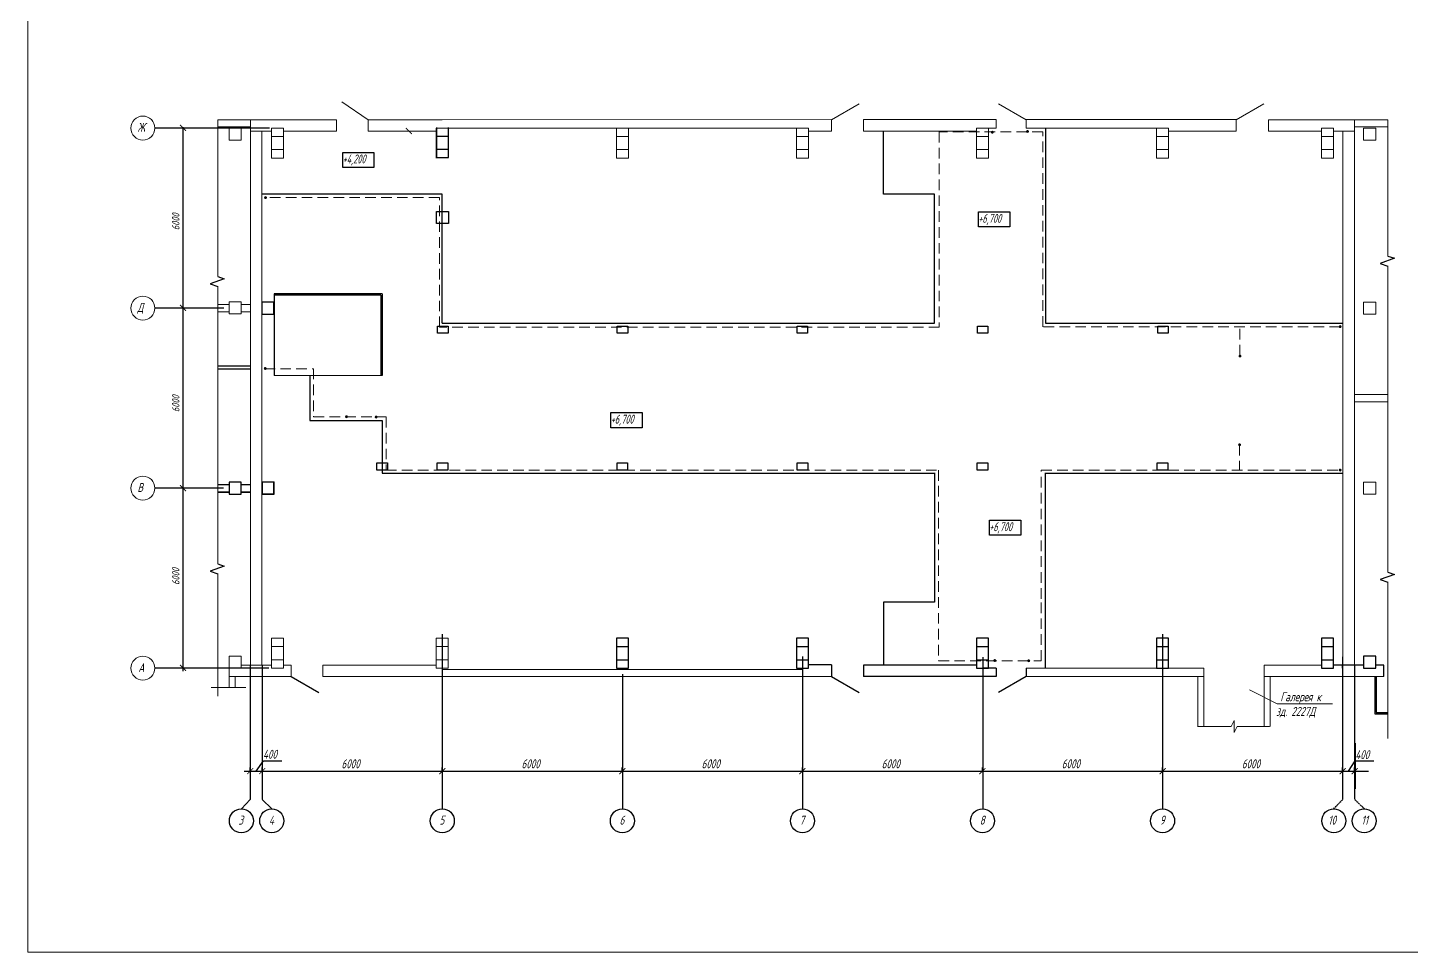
# Model space of a CAD drawing. Header units: millimetres. Extents: x -14296 to 10264, y -13087 to -5602.
# Drawn here: x -3848.3 to -3433.3, y -8109.6 to -7832.3 of the extents above; entities that cross this region are included whole.
import ezdxf

# ---------------------------------------------------------------- set-up
doc = ezdxf.new("R2010")
doc.units = ezdxf.units.MM
for name, pattern in [('CENTER2', [1.125, 0.75, -0.125, 0.125, -0.125]), ('gost6', [12, 8, -1.5, 1, -1.5]), ('HIDDEN2', [4.7625, 3.175, -1.5875]), ('ОСЕВАЯ', [50.8, 31.75, -6.35, 6.35, -6.35])]:
    doc.linetypes.add(name, pattern=pattern)
for name, color, linetype, lineweight in [('1', 4, 'Continuous', 15), ('Заземление (Сущ)', 6, 'gost6', 25), ('КаБель силовой (Вновь)', 1, 'Continuous', 15), ('основной', 3, 'Continuous', 15), ('Рамка толстая', 7, 'Continuous', 15), ('Строительный', 251, 'Continuous', 13)]:
    doc.layers.add(name, color=color, linetype=linetype, lineweight=lineweight)
for name, color, linetype in [('osnovnoy shtamp', 7, 'Continuous'), ('TX', 7, 'Continuous'), ('НОВЫЙ', 7, 'Continuous'), ('орудован', 7, 'Continuous'), ('Размеры', 5, 'Continuous')]:
    doc.layers.add(name, color=color, linetype=linetype)
doc.styles.add('Simplex', font='simplex.shx', dxfattribs={"width": 0.7, "oblique": 15})
doc.linetypes.add('ограждение1', pattern='A,0.25,-0.1,[133,ltypeshp.shx,S=0.1,R=0,X=-0.1,Y=0],-0.1,1', length=1.45)

# ---------------------------------------------------------------- blocks, each defined once
blk = doc.blocks.new('A$C22994256')
at = {"layer": 'TX', "color": 5, "linetype": 'ByBlock'}
for p, q in [((-1.93, 2.68), (-6.65, 0.95)), ((-6.65, 0.95), (-4.08, 0.07)), ((-4.08, 3.42), (-1.93, 2.68))]:
    blk.add_line(p, q, dxfattribs=at)

msp = doc.modelspace()

# ---------------------------------------------------------------- hatches: boundary and pattern name
at = {"layer": 'Заземление (Сущ)', "lineweight": 30, "true_color": 0x000000}
for points in [[(-3558.54323, -7863.64346, 1), (-3559.44323, -7863.64346, 1)], [(-3547.99984, -7863.40526, 1), (-3548.89984, -7863.40526, 1)], [(-3776.49678, -7883.26066, 1), (-3777.39678, -7883.26066, 1)], [(-3454.24498, -7921.95446, 1), (-3455.14498, -7921.95446, 1)], [(-3484.27431, -7930.77147, 1), (-3485.17431, -7930.77147, 1)], [(-3776.58524, -7934.50018, 1), (-3777.48524, -7934.50018, 1)], [(-3752.20897, -7948.96681, 1), (-3753.10897, -7948.96681, 1)], [(-3743.33457, -7949.06253, 1), (-3744.23457, -7949.06253, 1)], [(-3484.39391, -7957.38787, 1), (-3485.29391, -7957.38787, 1)], [(-3454.24884, -7964.97171, 1), (-3455.14884, -7964.97171, 1)], [(-3557.81808, -8022.09865, 1), (-3558.71808, -8022.09865, 1)], [(-3547.63886, -8022.16672, 1), (-3548.53886, -8022.16672, 1)]]:
    msp.add_hatch(color=18, dxfattribs=at).paths.add_polyline_path(points)

# ---------------------------------------------------------------- linework, layer by layer
at = {"color": 18, "lineweight": 25, "true_color": 0x000000}
for p, q in [((-3801.68405, -7916.47868), (-3801.68405, -7862.12094)), ((-3725.65497, -7862.24072), (-3725.65497, -7871.24072)), ((-3722.05497, -7871.24072), (-3722.05497, -7862.24072)), ((-3725.65497, -7864.78396), (-3722.05497, -7864.78396)), ((-3725.65497, -7868.69747), (-3722.05497, -7868.69747)), ((-3725.65497, -7871.24072), (-3722.05497, -7871.24072)), ((-3725.65497, -7891.04072), (-3725.65497, -7887.44072)), ((-3725.65497, -7887.44072), (-3722.05497, -7887.44072)), ((-3722.05497, -7887.44072), (-3722.05497, -7891.04072)), ((-3722.05497, -7891.04072), (-3725.65497, -7891.04072)), ((-3801.68405, -7970.29413), (-3801.68405, -7916.3835)), ((-3801.68405, -8025.31271), (-3801.68405, -7970.45969))]:
    msp.add_line(p, q, dxfattribs=at)
at = {"color": 18, "true_color": 0x000000}
for points in [[(-3725.37343, -7921.85782), (-3722.22682, -7921.85782), (-3722.22682, -7923.94566), (-3725.37343, -7923.94566)], [(-3671.48802, -7921.85782), (-3668.34141, -7921.85782), (-3668.34141, -7923.94566), (-3671.48802, -7923.94566)], [(-3617.54138, -7921.85782), (-3614.39476, -7921.85782), (-3614.39476, -7923.94566), (-3617.54138, -7923.94566)], [(-3563.49025, -7921.85782), (-3560.34363, -7921.85782), (-3560.34363, -7923.94566), (-3563.49025, -7923.94566)], [(-3509.36722, -7921.85782), (-3506.22061, -7921.85782), (-3506.22061, -7923.94566), (-3509.36722, -7923.94566)], [(-3743.54986, -7962.81441), (-3740.37272, -7962.81441), (-3740.37272, -7964.98739), (-3743.54986, -7964.98739)], [(-3725.48663, -7962.81441), (-3722.30949, -7962.81441), (-3722.30949, -7964.98739), (-3725.48663, -7964.98739)], [(-3671.54912, -7962.81441), (-3668.37198, -7962.81441), (-3668.37198, -7964.98739), (-3671.54912, -7964.98739)], [(-3617.52074, -7962.81441), (-3614.34359, -7962.81441), (-3614.34359, -7964.98739), (-3617.52074, -7964.98739)], [(-3563.55856, -7962.81441), (-3560.38141, -7962.81441), (-3560.38141, -7964.98739), (-3563.55856, -7964.98739)], [(-3509.56436, -7962.81441), (-3506.38721, -7962.81441), (-3506.38721, -7964.98739), (-3509.56436, -7964.98739)]]:
    msp.add_lwpolyline(points, close=True, dxfattribs=at)
at = {"color": 18, "linetype": 'ByBlock', "true_color": 0x000000, "const_width": 0.27}
for points in [[(-3562.85359, -8056.1855), (-3561.05359, -8054.3855)], [(-3561.05359, -8054.3855), (-3562.85359, -8056.1855)]]:
    msp.add_lwpolyline(points, dxfattribs=at)
at = {"layer": '1', "color": 18, "true_color": 0x000000}
for p, q in [((-3791.25749, -7906.94146), (-3791.25749, -7859.87451)), ((-3791.25749, -7993.11581), (-3791.25749, -7909.95187)), ((-3791.25749, -8032.83505), (-3791.25749, -7996.12621)), ((-3440.35457, -8045.44551), (-3440.35457, -7998.62664)), ((-3793.25666, -8030.17493), (-3782.88508, -8030.17493))]:
    msp.add_line(p, q, dxfattribs=at)
at = {"layer": 'osnovnoy shtamp', "color": 18, "true_color": 0x000000}
for p, q in [((-3784.19781, -8066.57305), (-3781.54133, -8063.77838)), ((-3775.03781, -8066.57305), (-3777.94133, -8063.77838))]:
    msp.add_line(p, q, dxfattribs=at)
for centre in [(-3784.19781, -8070.17305), (-3775.08552, -8070.17305), (-3723.94133, -8070.17305), (-3669.94133, -8070.17305), (-3615.94133, -8070.17305), (-3561.94133, -8070.17305), (-3507.94133, -8070.17305), (-3456.59781, -8070.17305), (-3447.48552, -8070.17305)]:
    msp.add_circle(centre, 3.6, dxfattribs=at)
at = {"layer": 'КаБель силовой (Вновь)', "color": 18, "true_color": 0x000000}
for p, q in [((-3548.89133, -7862.39451), (-3509.74133, -7862.39451)), ((-3495.52133, -8024.39451), (-3548.89133, -8024.39451))]:
    msp.add_line(p, q, dxfattribs=at)
at = {"layer": 'КаБель силовой (Вновь)', "color": 18, "linetype": 'HIDDEN2', "true_color": 0x000000}
for p, q in [((-3543.84188, -7863.53888), (-3574.90148, -7863.53888)), ((-3574.90148, -7863.53888), (-3574.90148, -7922.1182)), ((-3543.84188, -7921.99355), (-3543.84188, -7863.53888)), ((-3724.82148, -7883.20858), (-3776.92206, -7883.20858)), ((-3724.82148, -7922.1182), (-3724.82148, -7883.20858)), ((-3574.90148, -7922.1182), (-3724.82148, -7922.1182)), ((-3454.71188, -7921.99355), (-3543.84188, -7921.99355)), ((-3484.76672, -7922.61312), (-3484.76672, -7930.56529)), ((-3777.24917, -7934.56143), (-3762.5436, -7934.56143)), ((-3762.5436, -7934.56143), (-3762.5436, -7949.03697)), ((-3762.5436, -7949.03697), (-3740.80494, -7949.03697)), ((-3740.80494, -7949.03697), (-3740.80494, -7964.98739)), ((-3484.88947, -7957.43454), (-3484.88947, -7965.01521)), ((-3740.80494, -7964.98739), (-3575.15056, -7964.98739)), ((-3575.15056, -7964.98739), (-3575.15056, -8022.16672)), ((-3544.33079, -8003.54668), (-3544.33079, -7965.01521)), ((-3544.33079, -7965.01521), (-3454.71188, -7965.01521)), ((-3544.33079, -8022.16672), (-3544.33079, -8003.54668)), ((-3575.15056, -8022.16672), (-3544.33079, -8022.16672))]:
    msp.add_line(p, q, dxfattribs=at)
at = {"layer": 'НОВЫЙ', "color": 18, "linetype": 'CENTER2', "ltscale": 0.5, "true_color": 0x000000}
for p, q in [((-3775.78841, -7862.39451), (-3810.13556, -7862.39451)), ((-3789.50152, -7916.39451), (-3810.13556, -7916.39451)), ((-3789.51316, -7970.39451), (-3810.13556, -7970.39451)), ((-3723.94133, -8014.19004), (-3723.94133, -8066.57305)), ((-3507.94133, -8014.19004), (-3507.94133, -8066.57305)), ((-3775.94013, -8024.39451), (-3810.13556, -8024.39451)), ((-3781.54133, -8023.66553), (-3781.54133, -8063.77838)), ((-3777.94133, -8023.49451), (-3777.94133, -8063.77838)), ((-3615.97136, -8020.88777), (-3615.94133, -8066.57305)), ((-3561.87838, -8021.09489), (-3561.84836, -8066.78016)), ((-3450.34133, -8023.49451), (-3450.34133, -8063.77838)), ((-3669.94133, -8026.1923), (-3669.94133, -8066.57305)), ((-3450.16477, -8046.89637), (-3450.16477, -8060.54599)), ((-3456.59781, -8066.57305), (-3453.94133, -8063.77838)), ((-3447.43781, -8066.57305), (-3450.34133, -8063.77838))]:
    msp.add_line(p, q, dxfattribs=at)
at = {"layer": 'НОВЫЙ', "color": 18, "ltscale": 0.3, "true_color": 0x000000}
for p, q in [((-3543.04133, -7862.39451), (-3543.04133, -7920.89451)), ((-3576.34133, -7920.89451), (-3576.34133, -7882.22665)), ((-3741.94133, -7912.07263), (-3774.38639, -7912.07263)), ((-3774.38639, -7912.07263), (-3774.38639, -7936.64451)), ((-3741.94133, -7912.07263), (-3741.94133, -7936.64451)), ((-3723.94133, -7920.89451), (-3576.34133, -7920.89451)), ((-3543.04133, -7920.89451), (-3453.85133, -7920.89451)), ((-3576.34133, -7965.76084), (-3576.34133, -8004.56236)), ((-3543.04133, -8024.26084), (-3543.04133, -7965.76084)), ((-3543.04133, -7965.89451), (-3453.85133, -7965.89451))]:
    msp.add_line(p, q, dxfattribs=at)
at = {"layer": 'НОВЫЙ', "color": 18, "linetype": 'ограждение1', "ltscale": 3, "true_color": 0x000000}
for p, q in [((-3742.39133, -7912.52263), (-3774.38639, -7912.52263)), ((-3742.39133, -7912.52263), (-3742.39133, -7936.64451)), ((-3444.27278, -8026.91451), (-3444.27278, -8038.05353)), ((-3444.27278, -8038.05353), (-3440.35457, -8038.05353))]:
    msp.add_line(p, q, dxfattribs=at)
at = {"layer": 'НОВЫЙ', "color": 18, "lineweight": 20, "ltscale": 0.3, "true_color": 0x000000}
msp.add_line((-3774.38639, -7936.64451), (-3748.78133, -7936.64451), dxfattribs=at)
at = {"layer": 'НОВЫЙ', "color": 18, "linetype": 'CENTER2', "lineweight": 25, "ltscale": 0.5, "true_color": 0x000000}
msp.add_line((-3453.94133, -8020.95126), (-3453.94133, -8063.77838), dxfattribs=at)
at = {"layer": 'НОВЫЙ', "color": 18, "true_color": 0x000000}
for points in [[(-3753.81056, -7869.69216), (-3744.42942, -7869.69216), (-3744.42942, -7874.24211), (-3753.81056, -7874.24211)], [(-3563.16554, -7887.50366), (-3553.7844, -7887.50366), (-3553.7844, -7892.05361), (-3563.16554, -7892.05361)], [(-3673.39893, -7947.74229), (-3664.01779, -7947.74229), (-3664.01779, -7952.29224), (-3673.39893, -7952.29224)], [(-3559.87334, -7979.99464), (-3550.4922, -7979.99464), (-3550.4922, -7984.54459), (-3559.87334, -7984.54459)]]:
    msp.add_lwpolyline(points, close=True, dxfattribs=at)
at = {"layer": 'орудован', "color": 18, "lineweight": -2, "ltscale": 0.3, "true_color": 0x000000}
for p, q in [((-3576.34133, -8004.56236), (-3591.64133, -8004.56236)), ((-3591.64133, -8004.59451), (-3591.64133, -8023.49451))]:
    msp.add_line(p, q, dxfattribs=at)
at = {"layer": 'основной', "color": 18, "lineweight": 25, "ltscale": 100, "true_color": 0x000000}
for p, q in [((-3791.25749, -7933.71951), (-3781.54133, -7933.71951)), ((-3791.25749, -7934.61951), (-3781.54133, -7934.61951)), ((-3668.14133, -8015.39451), (-3671.74133, -8015.39451)), ((-3671.74133, -8015.39451), (-3671.74133, -8024.39451)), ((-3668.14133, -8024.39451), (-3668.14133, -8015.39451)), ((-3614.14133, -8015.39451), (-3617.74133, -8015.39451)), ((-3617.74133, -8015.39451), (-3617.74133, -8024.39451)), ((-3614.14133, -8024.39451), (-3614.14133, -8015.39451)), ((-3560.14133, -8015.39451), (-3563.74133, -8015.39451)), ((-3563.74133, -8015.39451), (-3563.74133, -8024.39451)), ((-3560.14133, -8024.39451), (-3560.14133, -8015.39451)), ((-3506.14133, -8015.39451), (-3509.74133, -8015.39451)), ((-3509.74133, -8015.39451), (-3509.74133, -8024.39451)), ((-3506.14133, -8024.39451), (-3506.14133, -8015.39451)), ((-3456.64133, -8015.39451), (-3460.24133, -8015.39451)), ((-3460.24133, -8015.39451), (-3460.24133, -8024.39451)), ((-3456.64133, -8024.39451), (-3456.64133, -8015.39451)), ((-3671.74133, -8017.93775), (-3668.14133, -8017.93775)), ((-3617.74133, -8017.93775), (-3614.14133, -8017.93775)), ((-3563.74133, -8017.93775), (-3560.14133, -8017.93775)), ((-3509.74133, -8017.93775), (-3506.14133, -8017.93775)), ((-3460.24133, -8017.93775), (-3456.64133, -8017.93775)), ((-3671.74133, -8021.85126), (-3668.14133, -8021.85126)), ((-3671.74133, -8024.39451), (-3668.14133, -8024.39451)), ((-3617.74133, -8021.85126), (-3614.14133, -8021.85126)), ((-3617.74133, -8024.39451), (-3614.14133, -8024.39451)), ((-3607.21133, -8023.40451), (-3614.14133, -8023.40451)), ((-3607.21133, -8023.40451), (-3607.21133, -8026.86612)), ((-3563.74133, -8023.49451), (-3597.67133, -8023.49451)), ((-3597.67133, -8023.49451), (-3597.67133, -8026.91451)), ((-3563.74133, -8021.85126), (-3560.14133, -8021.85126)), ((-3563.74133, -8024.39451), (-3560.14133, -8024.39451)), ((-3560.14133, -8024.39451), (-3561.94133, -8024.39451)), ((-3557.89133, -8024.39451), (-3560.14133, -8024.39451)), ((-3557.89133, -8024.39451), (-3557.89133, -8026.91451)), ((-3548.89133, -8024.39451), (-3548.89133, -8026.91451)), ((-3509.74133, -8021.85126), (-3506.14133, -8021.85126)), ((-3509.74133, -8024.39451), (-3506.14133, -8024.39451)), ((-3460.24133, -8021.85126), (-3456.64133, -8021.85126)), ((-3460.24133, -8024.39451), (-3456.64133, -8024.39451)), ((-3447.64133, -8023.49451), (-3456.64133, -8023.49451)), ((-3453.94133, -8024.39451), (-3453.94133, -8023.49451)), ((-3444.04133, -8020.79451), (-3447.64133, -8020.79451)), ((-3447.64133, -8020.79451), (-3447.64133, -8024.39451)), ((-3447.64133, -8024.39451), (-3444.04133, -8024.39451)), ((-3444.04133, -8024.39451), (-3444.04133, -8020.79451)), ((-3441.61133, -8023.49451), (-3444.04133, -8023.49451)), ((-3441.61133, -8026.91451), (-3441.61133, -8023.49451)), ((-3557.89133, -8026.91451), (-3597.67133, -8026.91451))]:
    msp.add_line(p, q, dxfattribs=at)
at = {"layer": 'основной', "color": 18, "lineweight": 25, "true_color": 0x000000}
for p, q in [((-3791.25749, -7969.34985), (-3787.84133, -7969.34985)), ((-3791.25749, -7969.34985), (-3787.84133, -7969.34985)), ((-3784.24133, -7968.59451), (-3787.84133, -7968.59451)), ((-3787.84133, -7968.59451), (-3787.84133, -7972.19451)), ((-3784.24133, -7968.59451), (-3787.84133, -7968.59451)), ((-3787.84133, -7968.59451), (-3787.84133, -7972.19451)), ((-3784.24133, -7972.19451), (-3784.24133, -7968.59451)), ((-3784.24133, -7972.19451), (-3784.24133, -7968.59451)), ((-3784.24133, -7969.34985), (-3781.54133, -7969.34985)), ((-3784.24133, -7969.34985), (-3781.54133, -7969.34985)), ((-3791.25749, -7971.59985), (-3787.84133, -7971.59985)), ((-3787.84133, -7971.59985), (-3791.25749, -7971.59985)), ((-3787.84133, -7972.19451), (-3784.24133, -7972.19451)), ((-3787.84133, -7972.19451), (-3784.24133, -7972.19451)), ((-3784.24133, -7971.59985), (-3781.54133, -7971.59985)), ((-3781.54133, -7971.59985), (-3784.24133, -7971.59985)), ((-3443.91278, -8026.91451), (-3443.91278, -8037.69353)), ((-3443.91278, -8037.69353), (-3440.35457, -8037.69353))]:
    msp.add_line(p, q, dxfattribs=at)
at = {"layer": 'основной', "color": 18, "true_color": 0x000000}
for centre in [(-3813.73556, -7862.39451), (-3813.73556, -7916.39451), (-3813.73556, -7970.39451), (-3813.73556, -8024.39451)]:
    msp.add_circle(centre, 3.6, dxfattribs=at)
at = {"layer": 'Размеры', "color": 18, "true_color": 0x000000}
for p, q in [((-3774.43133, -7914.59451), (-3778.03133, -7914.59451)), ((-3778.03133, -7914.59451), (-3778.03133, -7918.19451)), ((-3774.43133, -7918.19451), (-3774.43133, -7914.59451)), ((-3778.03133, -7918.19451), (-3774.43133, -7918.19451)), ((-3774.44658, -7968.62491), (-3778.04658, -7968.62491)), ((-3774.38639, -7968.56781), (-3777.98639, -7968.56781)), ((-3774.38639, -7968.59451), (-3777.98639, -7968.59451)), ((-3777.98639, -7968.59451), (-3777.98639, -7972.19451)), ((-3774.44658, -7972.22491), (-3774.44658, -7968.62491)), ((-3774.38639, -7972.16781), (-3774.38639, -7968.56781)), ((-3774.38639, -7972.19451), (-3774.38639, -7968.59451)), ((-3778.04658, -7972.22491), (-3774.44658, -7972.22491)), ((-3777.98639, -7972.16781), (-3774.38639, -7972.16781)), ((-3777.98639, -7972.19451), (-3774.38639, -7972.19451)), ((-3769.25972, -8026.91451), (-3760.99784, -8031.68451)), ((-3607.21133, -8026.91451), (-3598.94945, -8031.68451)), ((-3548.89133, -8026.91451), (-3557.15321, -8031.68451)), ((-3779.75359, -8055.2855), (-3777.56973, -8052.2255)), ((-3777.56986, -8052.2255), (-3772.09168, -8052.2255)), ((-3452.15359, -8055.2855), (-3450.18293, -8052.2255)), ((-3450.18367, -8052.2255), (-3444.63631, -8052.2255)), ((-3783.35359, -8055.2855), (-3776.15359, -8055.2855)), ((-3781.55359, -8055.623), (-3781.55359, -8054.1605)), ((-3781.55359, -8055.623), (-3781.55359, -8054.1605)), ((-3779.75359, -8055.2855), (-3722.15359, -8055.2855)), ((-3777.95359, -8055.623), (-3777.95359, -8054.1605)), ((-3777.95359, -8055.623), (-3777.95359, -8054.1605)), ((-3725.75359, -8055.2855), (-3668.15359, -8055.2855)), ((-3723.95359, -8055.623), (-3723.95359, -8054.1605)), ((-3723.95359, -8055.623), (-3723.95359, -8054.1605)), ((-3671.75359, -8055.2855), (-3614.15359, -8055.2855)), ((-3669.95359, -8055.623), (-3669.95359, -8054.1605)), ((-3669.95359, -8055.623), (-3669.95359, -8054.1605)), ((-3617.75359, -8055.2855), (-3560.15359, -8055.2855)), ((-3615.95359, -8055.623), (-3615.95359, -8054.1605)), ((-3615.95359, -8055.623), (-3615.95359, -8054.1605)), ((-3563.75359, -8055.2855), (-3506.15359, -8055.2855)), ((-3561.95359, -8055.623), (-3561.95359, -8054.1605)), ((-3561.95359, -8055.623), (-3561.95359, -8054.1605)), ((-3509.75359, -8055.2855), (-3452.15359, -8055.2855)), ((-3507.95359, -8055.623), (-3507.95359, -8054.1605)), ((-3507.95359, -8055.623), (-3507.95359, -8054.1605)), ((-3455.75359, -8055.2855), (-3448.55359, -8055.2855)), ((-3453.95359, -8055.623), (-3453.95359, -8054.1605)), ((-3453.95359, -8055.623), (-3453.95359, -8054.1605)), ((-3452.15359, -8055.2855), (-3446.17689, -8055.2855)), ((-3450.35359, -8055.623), (-3450.35359, -8054.1605)), ((-3450.35359, -8055.623), (-3450.35359, -8054.1605))]:
    msp.add_line(p, q, dxfattribs=at)
at = {"layer": 'Размеры', "color": 18, "true_color": 0x000000, "const_width": 0.27}
for points in [[(-3802.58798, -7861.43195), (-3800.78798, -7863.23195)], [(-3734.89456, -7862.37732), (-3733.09456, -7864.17732)], [(-3802.58405, -7915.44286), (-3800.78405, -7917.24286)], [(-3802.62719, -7969.50227), (-3800.82719, -7971.30227)], [(-3802.58685, -8023.40563), (-3800.78685, -8025.20563)], [(-3780.65359, -8054.3855), (-3782.45359, -8056.1855)], [(-3778.85359, -8056.1855), (-3777.05359, -8054.3855)], [(-3777.05359, -8054.3855), (-3778.85359, -8056.1855)], [(-3724.85359, -8056.1855), (-3723.05359, -8054.3855)], [(-3723.05359, -8054.3855), (-3724.85359, -8056.1855)], [(-3670.85359, -8056.1855), (-3669.05359, -8054.3855)], [(-3669.05359, -8054.3855), (-3670.85359, -8056.1855)], [(-3616.85359, -8056.1855), (-3615.05359, -8054.3855)], [(-3615.05359, -8054.3855), (-3616.85359, -8056.1855)], [(-3508.85359, -8056.1855), (-3507.05359, -8054.3855)], [(-3507.05359, -8054.3855), (-3508.85359, -8056.1855)], [(-3454.85359, -8056.1855), (-3453.05359, -8054.3855)], [(-3453.05359, -8054.3855), (-3454.85359, -8056.1855)], [(-3451.25359, -8056.1855), (-3449.45359, -8054.3855)], [(-3449.45359, -8054.3855), (-3451.25359, -8056.1855)]]:
    msp.add_lwpolyline(points, dxfattribs=at)
at = {"layer": 'Рамка толстая', "color": 18, "true_color": 0x000000}
for q in [(-3848.2761, -7535.62438), (-3058.2761, -8109.62438)]:
    msp.add_line((-3848.2761, -8109.62438), q, dxfattribs=at)
at = {"layer": 'Строительный', "color": 18, "true_color": 0x000000}
for p, q in [((-3754.0983, -7854.56651), (-3746.17133, -7859.87451)), ((-3598.94859, -7855.10451), (-3607.21047, -7859.87451)), ((-3548.89133, -7859.87451), (-3557.15321, -7855.10451)), ((-3477.62338, -7855.10451), (-3485.88526, -7859.87451)), ((-3755.71133, -7859.87451), (-3791.25749, -7859.87451)), ((-3781.54133, -7862.03451), (-3791.25749, -7862.03451)), ((-3784.24133, -7862.4044), (-3787.84133, -7862.4044)), ((-3787.84133, -7862.4044), (-3787.84133, -7866.0044)), ((-3784.24133, -7866.0044), (-3784.24133, -7862.4044)), ((-3781.45133, -7859.87451), (-3781.45133, -8023.49451)), ((-3771.55133, -7862.39451), (-3775.15133, -7862.39451)), ((-3775.15133, -7862.39451), (-3775.15133, -7871.39451)), ((-3771.55133, -7871.39451), (-3771.55133, -7862.39451)), ((-3723.94133, -7859.87451), (-3746.17133, -7859.87451)), ((-3722.14133, -7862.39451), (-3725.74133, -7862.39451)), ((-3725.74133, -7862.39451), (-3725.74133, -7871.39451)), ((-3607.21047, -7859.86419), (-3723.94133, -7859.87451)), ((-3717.29893, -7862.39451), (-3723.94133, -7862.39451)), ((-3723.94133, -7862.39451), (-3671.74133, -7862.39451)), ((-3614.14133, -7862.39451), (-3723.94133, -7862.39451)), ((-3668.14133, -7862.39451), (-3671.74133, -7862.39451)), ((-3671.74133, -7862.39451), (-3671.74133, -7871.39451)), ((-3668.14133, -7871.39451), (-3668.14133, -7862.39451)), ((-3614.14133, -7862.39451), (-3617.74133, -7862.39451)), ((-3617.74133, -7862.39451), (-3617.74133, -7871.39451)), ((-3614.14133, -7871.39451), (-3614.14133, -7862.39451)), ((-3607.21047, -7859.86419), (-3607.21047, -7863.28419)), ((-3557.89133, -7859.86037), (-3597.67047, -7859.86419)), ((-3597.67047, -7859.86419), (-3597.67047, -7863.28419)), ((-3560.14133, -7862.39451), (-3563.74133, -7862.39451)), ((-3563.74133, -7862.39451), (-3563.74133, -7871.39451)), ((-3557.89133, -7862.39451), (-3561.94133, -7862.39451)), ((-3560.14133, -7871.39451), (-3560.14133, -7862.39451)), ((-3485.88526, -7859.85346), (-3548.89133, -7859.8595)), ((-3506.14133, -7862.39451), (-3509.74133, -7862.39451)), ((-3509.74133, -7862.39451), (-3509.74133, -7871.39451)), ((-3506.14133, -7862.39451), (-3509.74133, -7862.39451)), ((-3506.14133, -7871.39451), (-3506.14133, -7862.39451)), ((-3485.88526, -7859.85346), (-3485.88526, -7863.27346)), ((-3476.17133, -7859.87451), (-3476.17133, -7863.29451)), ((-3456.64133, -7862.39451), (-3460.24133, -7862.39451)), ((-3460.24133, -7862.39451), (-3460.24133, -7871.39451)), ((-3456.64133, -7871.39451), (-3456.64133, -7862.39451)), ((-3444.04133, -7862.39451), (-3447.64133, -7862.39451)), ((-3447.64133, -7862.39451), (-3447.64133, -7865.99451)), ((-3444.04133, -7865.99451), (-3444.04133, -7862.39451)), ((-3440.35457, -7900.77955), (-3440.35457, -7859.87451)), ((-3787.84133, -7866.0044), (-3784.24133, -7866.0044)), ((-3775.15133, -7863.29451), (-3781.45133, -7863.29451)), ((-3778.03133, -7863.29451), (-3778.03133, -8023.49451)), ((-3775.15133, -7864.93775), (-3771.55133, -7864.93775)), ((-3755.71133, -7863.29451), (-3771.55133, -7863.29451)), ((-3725.74133, -7863.29451), (-3746.17133, -7863.29451)), ((-3671.74133, -7864.93775), (-3668.14133, -7864.93775)), ((-3617.74133, -7864.93775), (-3614.14133, -7864.93775)), ((-3607.21047, -7863.28419), (-3614.14133, -7863.2848)), ((-3563.74133, -7863.28093), (-3597.67047, -7863.28419)), ((-3563.74133, -7864.93775), (-3560.14133, -7864.93775)), ((-3509.74133, -7864.93775), (-3506.14133, -7864.93775)), ((-3485.88526, -7863.27346), (-3506.14133, -7863.2754)), ((-3460.24133, -7864.93775), (-3456.64133, -7864.93775)), ((-3447.64133, -7865.99451), (-3444.04133, -7865.99451)), ((-3775.15133, -7868.85126), (-3771.55133, -7868.85126)), ((-3671.74133, -7868.85126), (-3668.14133, -7868.85126)), ((-3617.74133, -7868.85126), (-3614.14133, -7868.85126)), ((-3563.74133, -7868.85126), (-3560.14133, -7868.85126)), ((-3509.74133, -7868.85126), (-3506.14133, -7868.85126)), ((-3460.24133, -7868.85126), (-3456.64133, -7868.85126)), ((-3775.15133, -7871.39451), (-3771.55133, -7871.39451)), ((-3671.74133, -7871.39451), (-3668.14133, -7871.39451)), ((-3617.74133, -7871.39451), (-3614.14133, -7871.39451)), ((-3563.74133, -7871.39451), (-3560.14133, -7871.39451)), ((-3509.74133, -7871.39451), (-3506.14133, -7871.39451)), ((-3460.24133, -7871.39451), (-3456.64133, -7871.39451)), ((-3440.35457, -7995.61623), (-3440.35457, -7903.78995)), ((-3774.38639, -7968.54903), (-3777.98639, -7968.54903)), ((-3774.38639, -7972.14903), (-3774.38639, -7968.54903)), ((-3777.98639, -7972.14903), (-3774.38639, -7972.14903)), ((-3473.59049, -8035.04585), (-3481.842, -8030.90209)), ((-3456.99168, -8035.05453), (-3473.59049, -8035.04585))]:
    msp.add_line(p, q, dxfattribs=at)
at = {"layer": 'Строительный', "color": 18, "linetype": 'CENTER2', "ltscale": 0.5, "true_color": 0x000000}
for p, q in [((-3755.71133, -7859.87451), (-3755.71133, -7863.29451)), ((-3746.17133, -7859.87451), (-3746.17133, -7863.29451))]:
    msp.add_line(p, q, dxfattribs=at)
at = {"layer": 'Строительный', "color": 18, "ltscale": 100, "true_color": 0x000000}
for p, q in [((-3557.89133, -7862.39451), (-3557.89133, -7859.86037)), ((-3548.89133, -7862.39451), (-3548.89133, -7859.8595)), ((-3440.35457, -7859.87451), (-3476.17133, -7859.87451)), ((-3450.43133, -8023.49451), (-3450.43133, -7859.87451)), ((-3440.35457, -7862.03451), (-3450.34133, -7862.03451)), ((-3460.24133, -7863.29451), (-3476.17133, -7863.29451)), ((-3450.34133, -7863.29451), (-3456.64133, -7863.29451)), ((-3453.85133, -8023.49451), (-3453.85133, -7863.29451)), ((-3791.25749, -7915.26951), (-3787.84133, -7915.26951)), ((-3791.25749, -7915.26951), (-3787.84133, -7915.26951)), ((-3784.24133, -7914.51416), (-3787.84133, -7914.51416)), ((-3787.84133, -7914.51416), (-3787.84133, -7918.11416)), ((-3784.24133, -7918.11416), (-3784.24133, -7914.51416)), ((-3784.24133, -7915.26951), (-3781.54133, -7915.26951)), ((-3784.24133, -7915.26951), (-3781.54133, -7915.26951)), ((-3444.04133, -7914.59451), (-3447.64133, -7914.59451)), ((-3447.64133, -7914.59451), (-3447.64133, -7918.19451)), ((-3444.04133, -7918.19451), (-3444.04133, -7914.59451)), ((-3791.25749, -7917.51951), (-3787.84133, -7917.51951)), ((-3787.84133, -7918.11416), (-3784.24133, -7918.11416)), ((-3784.24133, -7917.51951), (-3781.54133, -7917.51951)), ((-3447.64133, -7918.19451), (-3444.04133, -7918.19451)), ((-3450.43133, -7942.26951), (-3440.35457, -7942.26951)), ((-3440.35457, -7944.51951), (-3450.43133, -7944.51951)), ((-3450.34133, -7944.51951), (-3440.35457, -7944.51951)), ((-3444.04133, -7968.59451), (-3447.64133, -7968.59451)), ((-3447.64133, -7968.59451), (-3447.64133, -7972.19451)), ((-3444.04133, -7972.19451), (-3444.04133, -7968.59451)), ((-3447.64133, -7972.19451), (-3444.04133, -7972.19451)), ((-3771.55133, -8015.39451), (-3775.15133, -8015.39451)), ((-3775.15133, -8015.39451), (-3775.15133, -8024.39451)), ((-3771.55133, -8024.39451), (-3771.55133, -8015.39451)), ((-3722.14133, -8015.39451), (-3725.74133, -8015.39451)), ((-3725.74133, -8015.39451), (-3725.74133, -8024.39451)), ((-3722.14133, -8024.39451), (-3722.14133, -8015.39451)), ((-3775.15133, -8017.93775), (-3771.55133, -8017.93775)), ((-3725.74133, -8017.93775), (-3722.14133, -8017.93775)), ((-3784.24133, -8020.79451), (-3787.84133, -8020.79451)), ((-3787.84133, -8020.79451), (-3787.84133, -8024.39451)), ((-3787.84133, -8024.39451), (-3784.24133, -8024.39451)), ((-3787.84133, -8024.39451), (-3787.84133, -8030.17493)), ((-3784.24133, -8024.39451), (-3784.24133, -8020.79451)), ((-3775.15133, -8023.49451), (-3784.24133, -8023.49451)), ((-3775.15133, -8021.85126), (-3771.55133, -8021.85126)), ((-3775.15133, -8024.39451), (-3771.55133, -8024.39451)), ((-3769.25972, -8023.49451), (-3771.55133, -8023.49451)), ((-3769.25972, -8026.91451), (-3769.25972, -8023.49451)), ((-3725.74133, -8023.49451), (-3759.71972, -8023.49451)), ((-3759.71972, -8026.91451), (-3759.71972, -8023.49451)), ((-3725.74133, -8021.85126), (-3722.14133, -8021.85126)), ((-3725.74133, -8024.39451), (-3722.14133, -8024.39451)), ((-3495.52133, -8024.39451), (-3495.52133, -8026.91451)), ((-3495.52133, -8041.91273), (-3495.52133, -8024.39451)), ((-3460.24133, -8023.49451), (-3477.48017, -8023.49451)), ((-3477.48017, -8041.85173), (-3477.48017, -8023.49451)), ((-3769.25972, -8026.91451), (-3787.84133, -8026.91451)), ((-3786.04414, -8026.91451), (-3786.04683, -8030.17493)), ((-3607.21133, -8026.91451), (-3759.71972, -8026.91451)), ((-3615.94133, -8024.75451), (-3723.94133, -8024.75451)), ((-3495.52133, -8026.91451), (-3548.89133, -8026.91451)), ((-3497.32133, -8026.91451), (-3497.32133, -8041.91799)), ((-3441.61133, -8026.91451), (-3477.47347, -8026.91451)), ((-3475.67347, -8026.91451), (-3477.47347, -8026.91451)), ((-3475.67347, -8026.91451), (-3475.67347, -8041.91799)), ((-3486.4816, -8040.0797), (-3487.37151, -8041.88471)), ((-3486.46144, -8043.67965), (-3486.4816, -8040.0797)), ((-3487.37151, -8041.88471), (-3497.42993, -8041.9193)), ((-3485.57154, -8041.87463), (-3486.46144, -8043.67965)), ((-3475.82993, -8041.84705), (-3485.57154, -8041.87463))]:
    msp.add_line(p, q, dxfattribs=at)
at = {"layer": 'Строительный', "color": 18, "lineweight": -2, "ltscale": 0.3, "true_color": 0x000000}
for p, q in [((-3591.64133, -7882.19451), (-3591.64133, -7863.29451)), ((-3723.94133, -7882.19451), (-3778.03133, -7882.19451)), ((-3723.94133, -7920.89451), (-3723.94133, -7882.19451)), ((-3576.34133, -7882.22665), (-3591.64133, -7882.22665)), ((-3576.79133, -7882.22665), (-3591.64133, -7882.22665)), ((-3763.63133, -7950.14451), (-3741.94133, -7950.14451)), ((-3741.94133, -7950.14451), (-3741.94133, -7965.89451)), ((-3741.94133, -7965.89451), (-3576.34133, -7965.89451)), ((-3576.34133, -7965.89451), (-3576.34133, -8003.69451)), ((-3543.04133, -8024.39451), (-3543.04133, -7965.89451))]:
    msp.add_line(p, q, dxfattribs=at)
at = {"layer": 'Строительный', "color": 18, "linetype": 'ОСЕВАЯ', "ltscale": 0.6, "true_color": 0x000000}
for p, q in [((-3481.77954, -7920.93582), (-3481.78985, -7920.92563)), ((-3481.77954, -7965.85319), (-3481.78985, -7965.86338))]:
    msp.add_line(p, q, dxfattribs=at)
at = {"layer": 'Строительный', "color": 18, "lineweight": 25, "ltscale": 0.3, "true_color": 0x000000}
msp.add_line((-3763.63133, -7936.64451), (-3763.63133, -7950.14451), dxfattribs=at)
at = {"layer": 'Строительный', "color": 18, "lineweight": 20, "ltscale": 0.3, "true_color": 0x000000}
msp.add_line((-3751.84133, -7936.64451), (-3741.94133, -7936.64451), dxfattribs=at)

# ---------------------------------------------------------------- block references
at = {"layer": '1', "color": 18, "true_color": 0x000000, "xscale": 0.9, "yscale": 0.9, "zscale": 0.9}
for p in [(-3787.58608, -7910.01783), (-3787.58608, -7996.19218), (-3436.68316, -7998.6926)]:
    msp.add_blockref('A$C22994256', p, dxfattribs=at)
at = {"layer": 'Строительный', "color": 18, "true_color": 0x000000, "xscale": 0.9, "yscale": 0.9, "zscale": 0.9}
msp.add_blockref('A$C22994256', (-3436.68316, -7903.85591), dxfattribs=at)

# ---------------------------------------------------------------- texts
at = {"color": 18, "lineweight": 20, "true_color": 0x000000, "style": 'Simplex', "oblique": 15, "width": 0.7}
for s, p in [('Ж', (-3815.36356, -7863.54373)), ('Д', (-3815.36356, -7917.54373)), ('В', (-3815.36356, -7971.54373)), ('А', (-3815.11515, -8025.58542)), ('3', (-3785.04095, -8071.32227)), ('4', (-3775.92866, -8071.32227)), ('5', (-3724.78447, -8071.32227)), ('6', (-3670.78447, -8071.32227)), ('7', (-3616.78447, -8071.32227)), ('8', (-3562.78447, -8071.32227)), ('9', (-3508.78447, -8071.32227)), ('10', (-3458.27616, -8071.32227)), ('11', (-3448.32866, -8071.32227))]:
    msp.add_text(s, height=2.7, dxfattribs=at).set_placement(p)
at = {"color": 18, "lineweight": 20, "true_color": 0x000000, "char_height": 2.25, "attachment_point": 5, "rotation": 90, "style": 'Simplex'}
for insert in [(-3803.87594, -7890.50421), (-3803.87594, -7945.07543), (-3803.87594, -7996.90249)]:
    msp.add_mtext('6000', dxfattribs=dict(at, insert=insert))
at = {"layer": 'орудован', "color": 18, "linetype": 'Continuous', "lineweight": 20, "true_color": 0x000000, "style": 'Simplex', "oblique": 15, "width": 0.6}
for s, p in [('+4,200', (-3753.86721, -7873.00792)), ('+6,700', (-3563.2222, -7890.81941)), ('+6,700', (-3673.45559, -7951.05805)), ('+6,700', (-3559.92999, -7983.3104))]:
    msp.add_text(s, height=2.7, dxfattribs=at).set_placement(p)
at = {"layer": 'Размеры', "color": 18, "lineweight": 20, "true_color": 0x000000, "style": 'Simplex', "oblique": 15, "width": 0.7}
for s, p in [('400', (-3777.71755, -8051.5682)), ('400', (-3450.16127, -8051.6855)), ('6000', (-3754.18945, -8054.43177)), ('6000', (-3700.18945, -8054.43177)), ('6000', (-3646.18945, -8054.43177)), ('6000', (-3592.18945, -8054.43177)), ('6000', (-3538.18945, -8054.43177)), ('6000', (-3484.18945, -8054.43177))]:
    msp.add_text(s, height=2.7, dxfattribs=at).set_placement(p)
at = {"layer": 'Строительный', "color": 18, "lineweight": 20, "true_color": 0x000000, "style": 'Simplex', "oblique": 15, "width": 0.7}
for s, p in [('Галерея к', (-3472.64029, -8034.32688)), (' зд. 2227Д', (-3475.1598, -8038.71522))]:
    msp.add_text(s, height=2.7, dxfattribs=at).set_placement(p)

doc.saveas('drawing.dxf')
